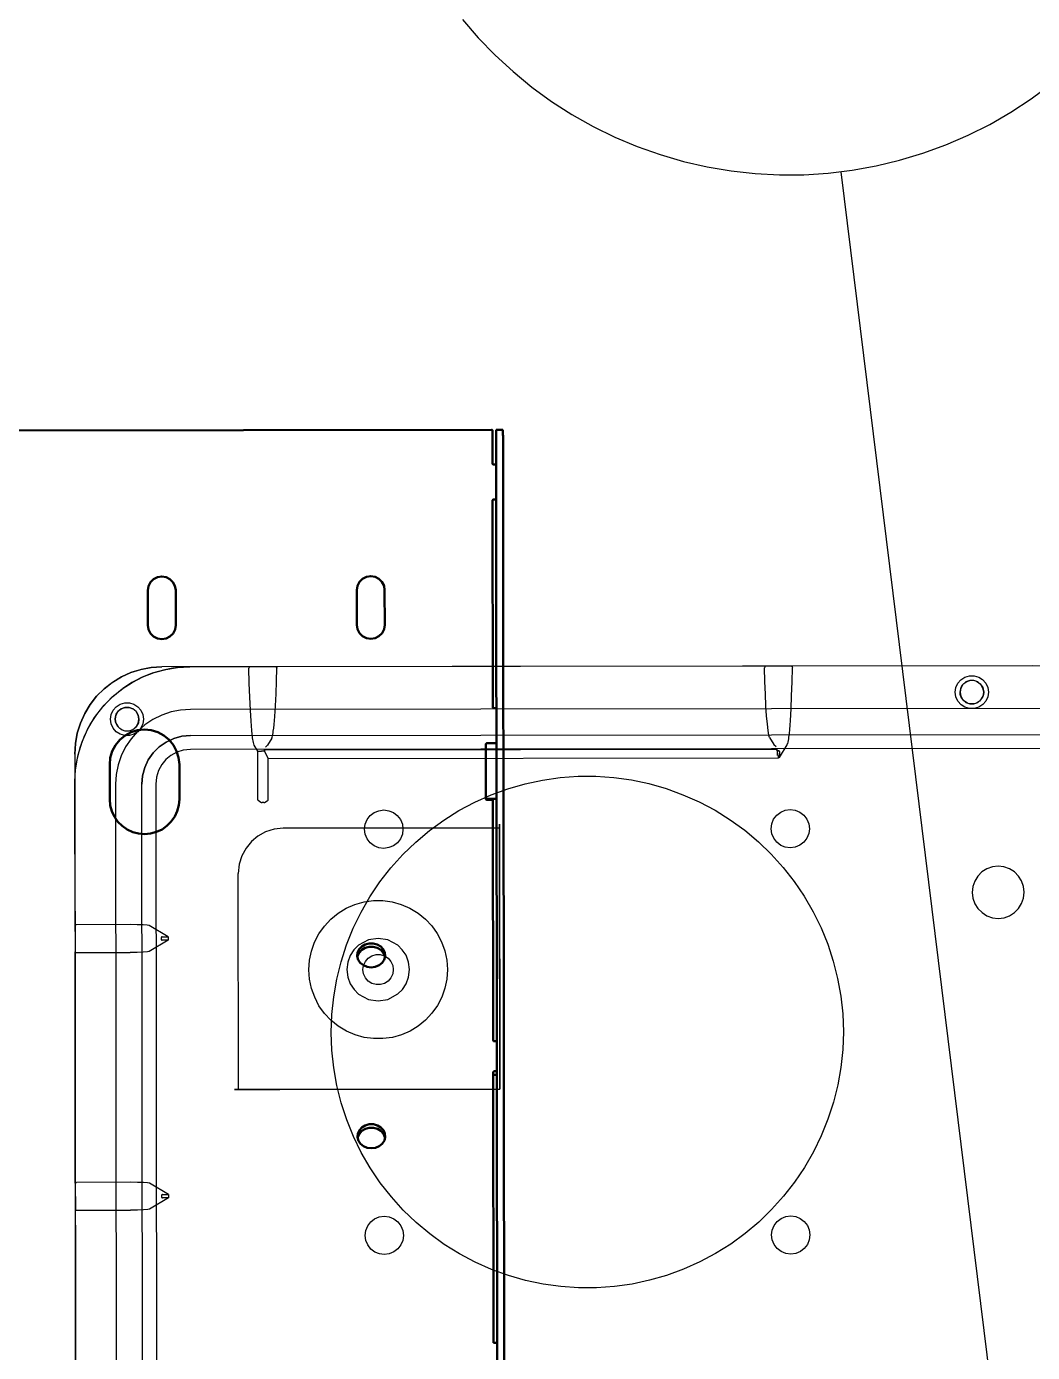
# Model space of a CAD drawing. Header units: feet. Extents: x -99009 to 3252343, y -11094690 to 9035152.
# Drawn here: x 2421277.8 to 2421566.5, y -1922527.7 to -1922146.9 of the extents above; entities that cross this region are included whole.
import ezdxf

# ---------------------------------------------------------------- set-up
doc = ezdxf.new("R2010")
doc.units = ezdxf.units.FT
doc.layers.add('1', color=1, linetype='Continuous')

# ---------------------------------------------------------------- blocks, each defined once
blk = doc.blocks.new('GG')
at = {"color": 7, "linetype": 'Continuous', "lineweight": 50}
for p, q in [((666.1, 332.947), (666.1, 340.617)), ((660.8, 338.432), (661.153, 338.432)), ((661.204, 338.432), (661.3, 338.432)), ((663.3, 337.882), (663.8, 337.882)), ((661.153, 337.432), (660.8, 337.432)), ((661.3, 337.432), (661.204, 337.432)), ((663.8, 337.482), (663.3, 337.482)), ((663.3, 334.882), (663.8, 334.882)), ((663.8, 334.483), (663.3, 334.483)), ((660.786, 332.947), (660.786, 333.017)), ((660.798, 333.032), (661.153, 333.032)), ((660.8, 332.982), (660.8, 333.032)), ((661.204, 333.032), (661.585, 333.032)), ((661.6, 332.882), (661.6, 333.017)), ((649.797, 332.882), (661.752, 332.882)), ((652.991, 332.932), (656.875, 332.932)), ((652.991, 332.882), (652.991, 332.932)), ((656.838, 332.917), (656.838, 332.882)), ((656.888, 332.917), (656.888, 332.882)), ((657.321, 332.882), (657.321, 332.917)), ((657.334, 332.932), (660.772, 332.932)), ((662.1, 332.917), (662.1, 332.882)), ((665.085, 332.932), (662.115, 332.932)), ((662.502, 332.882), (665.95, 332.882)), ((665.1, 332.882), (665.1, 332.917)), ((665.6, 332.917), (665.6, 332.882)), ((666.085, 332.932), (665.615, 332.932)), ((666.1, 332.882), (666.1, 332.782)), ((661.752, 332.782), (649.797, 332.782)), ((665.95, 332.782), (662.502, 332.782))]:
    blk.add_line(p, q, dxfattribs=at)
at = {"color": 7, "linetype": 'Continuous', "lineweight": 25}
for p, q in [((661.45, 338.932), (643.2, 338.932)), ((661.45, 338.932), (643.2, 338.932)), ((661.05, 338.932), (643.6, 338.932)), ((649.738, 338.932), (654.912, 338.932)), ((654.9, 338.915), (654.9, 338.139)), ((655.288, 338.932), (654.912, 338.932)), ((655.288, 338.932), (658.612, 338.932)), ((655.3, 338.139), (655.3, 338.915)), ((658.6, 338.915), (658.6, 338.139)), ((658.988, 338.932), (658.612, 338.932)), ((659, 338.139), (659, 338.915)), ((661.05, 338.932), (661.05, 338.932)), ((661.45, 338.932), (661.45, 338.932)), ((661.015, 338.347), (643.635, 338.347)), ((661.015, 338.347), (643.635, 338.347)), ((661.015, 338.347), (661.015, 338.347)), ((661.95, 338.42), (661.95, 338.42)), ((661.95, 338.352), (661.95, 338.352)), ((662.477, 338.111), (662.392, 338.241)), ((643.635, 337.972), (661.015, 337.972)), ((643.635, 337.972), (661.015, 337.972)), ((661.015, 337.972), (661.015, 337.972)), ((661.95, 338.012), (661.95, 338.012)), ((661.017, 337.772), (643.633, 337.772)), ((655.074, 337.595), (654.913, 337.867)), ((655.125, 337.595), (655.287, 337.867)), ((658.774, 337.595), (658.613, 337.867)), ((658.825, 337.595), (658.987, 337.867)), ((661.95, 337.945), (661.95, 337.945)), ((655.074, 337.595), (655.075, 337.682)), ((655.125, 337.595), (655.075, 337.595)), ((655.112, 337.694), (655.088, 337.694)), ((655.124, 337.682), (655.125, 337.595)), ((658.774, 337.595), (658.775, 337.682)), ((658.825, 337.595), (658.774, 337.595)), ((658.812, 337.694), (658.788, 337.694)), ((658.824, 337.682), (658.825, 337.595)), ((662.7, 337.682), (662.7, 337.682)), ((662.7, 313.182), (662.7, 337.682)), ((662.7, 325.182), (662.7, 337.682)), ((661.515, 314.84), (661.515, 337.274)), ((661.715, 337.272), (661.715, 337.272)), ((661.715, 337.272), (661.715, 314.842)), ((661.715, 337.272), (661.715, 314.842)), ((662.09, 337.272), (662.09, 337.272)), ((662.09, 314.842), (662.09, 337.272)), ((662.09, 314.842), (662.09, 337.272)), ((662.7, 337.282), (662.7, 337.282)), ((662.7, 314.832), (662.7, 337.282)), ((662.7, 336.42), (662.7, 337.282)), ((656.631, 336.589), (656.631, 336.644)), ((656.631, 332.839), (656.631, 336.589)), ((656.631, 336.589), (659.734, 336.589)), ((660.753, 336.256), (660.75, 336.245)), ((660.774, 336.293), (660.753, 336.255)), ((660.797, 336.307), (661.49, 336.307)), ((661.487, 336.235), (661.489, 336.254)), ((661.49, 336.307), (661.489, 336.254)), ((661.49, 336.307), (661.574, 336.358)), ((662.7, 336.044), (662.7, 336.42)), ((660.75, 336.219), (660.75, 336.246)), ((660.75, 336.219), (660.753, 336.209)), ((660.753, 336.209), (660.774, 336.171)), ((660.797, 336.157), (661.377, 336.157)), ((661.489, 336.209), (661.378, 336.157)), ((661.378, 328.832), (661.378, 336.157)), ((661.489, 336.211), (661.487, 336.23)), ((661.489, 336.209), (661.489, 336.211)), ((661.489, 336.209), (661.493, 336.208)), ((661.51, 336.218), (661.51, 328.847)), ((661.577, 336.165), (661.546, 336.196)), ((661.677, 336.105), (661.577, 336.165)), ((656.631, 335.997), (656.631, 332.839)), ((660.381, 332.839), (660.381, 335.941)), ((662.7, 329.02), (662.7, 336.044)), ((657.45, 335.257), (657.45, 335.257)), ((660.367, 334.774), (660.367, 334.774)), ((654.258, 334.499), (654.258, 334.499)), ((654.808, 334.499), (654.808, 334.499)), ((660.367, 334.224), (660.367, 334.224)), ((656.631, 332.839), (656.631, 332.839)), ((660.381, 332.839), (656.631, 332.839)), ((656.631, 332.839), (659.79, 332.839)), ((660.437, 332.839), (660.381, 332.839)), ((662.7, 328.644), (662.7, 329.02)), ((654.533, 328.941), (654.533, 328.941)), ((661.418, 328.832), (661.378, 328.832)), ((661.378, 328.832), (661.387, 328.832)), ((661.387, 328.819), (661.387, 328.832)), ((661.387, 328.832), (661.418, 328.832)), ((661.493, 328.857), (661.418, 328.845)), ((661.418, 328.846), (661.475, 328.846)), ((661.418, 328.832), (661.418, 328.845)), ((661.487, 328.832), (661.487, 328.833)), ((661.577, 328.9), (661.546, 328.869)), ((661.677, 328.96), (661.577, 328.9)), ((660.092, 328.665), (660.092, 328.665)), ((660.642, 328.665), (660.642, 328.665)), ((661.387, 328.819), (661.573, 328.707)), ((661.475, 328.819), (661.388, 328.819)), ((662.7, 323.47), (662.7, 328.644)), ((654.533, 328.391), (654.533, 328.391)), ((669.799, 327.927), (648.658, 325.348)), ((657.45, 327.907), (657.45, 327.907)), ((662.325, 326.295), (662.325, 326.295)), ((662.325, 326.227), (662.325, 326.227)), ((659.45, 326.056), (659.45, 326.056)), ((662.325, 325.887), (662.325, 325.887)), ((662.325, 325.82), (662.325, 325.82)), ((659.45, 325.309), (659.45, 325.309))]:
    blk.add_line(p, q, dxfattribs=at)
for points in [[(654.912, 338.932), (654.909, 338.932), (654.906, 338.93), (654.903, 338.927), (654.901, 338.922), (654.9, 338.915)], [(655.288, 338.932), (655.291, 338.932), (655.293, 338.93), (655.296, 338.927), (655.299, 338.922), (655.3, 338.915)], [(658.612, 338.932), (658.609, 338.932), (658.606, 338.93), (658.603, 338.927), (658.601, 338.922), (658.6, 338.915)], [(658.988, 338.932), (658.991, 338.932), (658.993, 338.93), (658.996, 338.927), (658.999, 338.922), (659, 338.915)], [(658.988, 338.932), (661.032, 338.932), (661.05, 338.932)], [(661.05, 338.932), (661.222, 338.923), (661.393, 338.896), (661.56, 338.852), (661.721, 338.79), (661.875, 338.711), (662.02, 338.617), (662.154, 338.509), (662.276, 338.387), (662.385, 338.252), (662.479, 338.107), (662.557, 337.953), (662.619, 337.792), (662.664, 337.625), (662.691, 337.455), (662.7, 337.282)], [(661.05, 338.932), (661.245, 338.921), (661.438, 338.886), (661.625, 338.829), (661.804, 338.75), (661.973, 338.65), (662.129, 338.531), (662.269, 338.394), (662.392, 338.241)], [(662.7, 337.682), (662.691, 337.833), (662.663, 337.981), (662.619, 338.125), (662.557, 338.263), (662.479, 338.392), (662.385, 338.511), (662.279, 338.618), (662.16, 338.711), (662.031, 338.789), (661.893, 338.851), (661.749, 338.896), (661.601, 338.923), (661.45, 338.932)], [(661.45, 338.932), (661.6, 338.923), (661.749, 338.896), (661.893, 338.851), (662.031, 338.789), (662.16, 338.711), (662.279, 338.618), (662.385, 338.511), (662.479, 338.393), (662.556, 338.263), (662.619, 338.126), (662.663, 337.982), (662.691, 337.833), (662.7, 337.682)], [(662.09, 337.272), (662.081, 337.413), (662.053, 337.551), (662.008, 337.684), (661.946, 337.81), (661.868, 337.927), (661.775, 338.033), (661.669, 338.125), (661.552, 338.203), (661.426, 338.265), (661.293, 338.311), (661.155, 338.338), (661.015, 338.347)], [(662.09, 337.272), (662.081, 337.413), (662.053, 337.551), (662.008, 337.684), (661.946, 337.81), (661.868, 337.927), (661.775, 338.033), (661.669, 338.125), (661.552, 338.203), (661.426, 338.265), (661.293, 338.311), (661.155, 338.338), (661.015, 338.347)], [(661.95, 337.945), (661.883, 337.954), (661.821, 337.983), (661.77, 338.027), (661.734, 338.084), (661.715, 338.148), (661.715, 338.216), (661.734, 338.281), (661.77, 338.338), (661.821, 338.382), (661.883, 338.41), (661.95, 338.42)], [(661.95, 337.945), (661.883, 337.954), (661.821, 337.983), (661.77, 338.027), (661.734, 338.084), (661.715, 338.148), (661.715, 338.216), (661.734, 338.281), (661.77, 338.338), (661.821, 338.382), (661.883, 338.41), (661.95, 338.42)], [(661.785, 338.139), (661.78, 338.182), (661.785, 338.224), (661.796, 338.256), (661.815, 338.286), (661.844, 338.315), (661.877, 338.336), (661.913, 338.348), (661.95, 338.353)], [(661.95, 338.352), (661.892, 338.342), (661.84, 338.312), (661.803, 338.267), (661.782, 338.212), (661.782, 338.153), (661.803, 338.097), (661.84, 338.052), (661.892, 338.022), (661.95, 338.012)], [(661.95, 338.42), (662.017, 338.41), (662.078, 338.382), (662.129, 338.338), (662.166, 338.281), (662.185, 338.216), (662.185, 338.149), (662.166, 338.084), (662.129, 338.027), (662.078, 337.982), (662.017, 337.955), (661.95, 337.945)], [(661.95, 338.42), (662.017, 338.41), (662.078, 338.382), (662.129, 338.338), (662.166, 338.281), (662.185, 338.216), (662.185, 338.149), (662.166, 338.084), (662.129, 338.027), (662.078, 337.982), (662.017, 337.955), (661.95, 337.945)], [(661.95, 338.012), (662.008, 338.023), (662.059, 338.052), (662.097, 338.097), (662.117, 338.153), (662.117, 338.212), (662.097, 338.267), (662.059, 338.313), (662.008, 338.342), (661.95, 338.352)], [(661.95, 338.352), (661.986, 338.348), (662.022, 338.336), (662.056, 338.315), (662.084, 338.286), (662.102, 338.259), (662.115, 338.225), (662.12, 338.182), (662.114, 338.139)], [(654.913, 337.867), (654.908, 337.894), (654.904, 337.954), (654.901, 338.039), (654.9, 338.139)], [(655.287, 337.867), (655.292, 337.898), (655.296, 337.953), (655.299, 338.041), (655.3, 338.139)], [(658.613, 337.867), (658.608, 337.894), (658.603, 337.954), (658.601, 338.039), (658.6, 338.139)], [(658.987, 337.867), (658.992, 337.898), (658.996, 337.953), (658.999, 338.041), (659, 338.139)], [(661.715, 337.272), (661.704, 337.394), (661.672, 337.512), (661.621, 337.622), (661.551, 337.722), (661.465, 337.809), (661.365, 337.878), (661.254, 337.93), (661.136, 337.962), (661.015, 337.972)], [(661.015, 337.972), (661.136, 337.962), (661.254, 337.93), (661.365, 337.879), (661.465, 337.809), (661.551, 337.722), (661.621, 337.622), (661.673, 337.512), (661.704, 337.394), (661.715, 337.272)], [(661.95, 338.012), (661.898, 338.02), (661.848, 338.046), (661.809, 338.087), (661.785, 338.139)], [(662.114, 338.139), (662.092, 338.09), (662.054, 338.048), (662.004, 338.021), (661.95, 338.012)], [(662.548, 337.975), (662.503, 338.065), (662.477, 338.111)], [(662.7, 337.282), (662.695, 337.407), (662.682, 337.526), (662.66, 337.641), (662.61, 337.819), (662.547, 337.974)], [(661.515, 337.274), (661.505, 337.375), (661.475, 337.47), (661.429, 337.555), (661.369, 337.627), (661.297, 337.686), (661.212, 337.733), (661.118, 337.762), (661.017, 337.772)], [(655.088, 337.694), (655.085, 337.694), (655.082, 337.693), (655.08, 337.692), (655.078, 337.69), (655.076, 337.686), (655.075, 337.682)], [(655.124, 337.682), (655.124, 337.686), (655.121, 337.69), (655.12, 337.692), (655.118, 337.693), (655.115, 337.694), (655.112, 337.694)], [(658.788, 337.694), (658.785, 337.694), (658.782, 337.693), (658.78, 337.692), (658.778, 337.69), (658.776, 337.686), (658.775, 337.682)], [(658.824, 337.682), (658.824, 337.686), (658.822, 337.69), (658.82, 337.692), (658.817, 337.693), (658.815, 337.694), (658.812, 337.694)], [(656.631, 336.644), (656.631, 336.622), (656.631, 336.579), (656.631, 336.516), (656.631, 336.436), (656.631, 336.34), (656.631, 336.232), (656.631, 336.116), (656.631, 335.996)], [(660.381, 335.941), (660.368, 336.073), (660.329, 336.196), (660.269, 336.306), (660.192, 336.399), (660.098, 336.477), (659.988, 336.537), (659.866, 336.575), (659.734, 336.589)], [(660.774, 336.293), (660.783, 336.305), (660.797, 336.307)], [(661.489, 336.254), (661.489, 336.254), (661.489, 336.254)], [(661.574, 336.358), (661.611, 336.37), (661.682, 336.381), (661.786, 336.393), (661.919, 336.403), (662.079, 336.412), (662.262, 336.42), (662.464, 336.427), (662.679, 336.432)], [(662.7, 336.42), (662.699, 336.422), (662.699, 336.424), (662.698, 336.426), (662.696, 336.427), (662.69, 336.43), (662.68, 336.432)], [(660.75, 336.219), (660.752, 336.226), (660.753, 336.234), (660.75, 336.246)], [(660.774, 336.171), (660.783, 336.16), (660.797, 336.157)], [(661.489, 336.211), (661.489, 336.211), (661.489, 336.211)], [(661.51, 336.218), (661.51, 336.217), (661.509, 336.216), (661.509, 336.214), (661.508, 336.212), (661.506, 336.211), (661.502, 336.209), (661.493, 336.208)], [(661.677, 336.105), (661.69, 336.099), (661.709, 336.094), (661.73, 336.09), (661.753, 336.086), (661.775, 336.083), (661.821, 336.077), (661.873, 336.071), (661.929, 336.066), (661.987, 336.062), (662.141, 336.053), (662.311, 336.044), (662.492, 336.038), (662.678, 336.033)], [(662.7, 336.044), (662.699, 336.042), (662.699, 336.041), (662.697, 336.039), (662.696, 336.037), (662.688, 336.034), (662.678, 336.033)], [(658.35, 333.589), (658.214, 333.598), (658.082, 333.625), (657.954, 333.671), (657.833, 333.733), (657.723, 333.812), (657.623, 333.904), (657.538, 334.009), (657.468, 334.125), (657.414, 334.25), (657.377, 334.38), (657.359, 334.515), (657.359, 334.65), (657.377, 334.785), (657.414, 334.915), (657.468, 335.04), (657.538, 335.155), (657.623, 335.261), (657.723, 335.353), (657.833, 335.432), (657.954, 335.494), (658.082, 335.539), (658.214, 335.567), (658.35, 335.576)], [(658.35, 335.576), (658.485, 335.567), (658.618, 335.539), (658.746, 335.494), (658.866, 335.431), (658.977, 335.353), (659.076, 335.261), (659.162, 335.155), (659.232, 335.04), (659.286, 334.915), (659.323, 334.784), (659.341, 334.65), (659.341, 334.515), (659.323, 334.38), (659.286, 334.25), (659.232, 334.125), (659.162, 334.009), (659.076, 333.904), (658.977, 333.811), (658.866, 333.733), (658.746, 333.671), (658.618, 333.626), (658.485, 333.598), (658.35, 333.589)], [(657.45, 327.907), (657.193, 327.916), (656.938, 327.943), (656.686, 327.988), (656.437, 328.05), (656.193, 328.129), (655.955, 328.225), (655.724, 328.337), (655.502, 328.466), (655.29, 328.609), (655.088, 328.767), (654.897, 328.939), (654.719, 329.123), (654.554, 329.32), (654.403, 329.527), (654.267, 329.745), (654.147, 329.971), (654.042, 330.206), (653.954, 330.447), (653.884, 330.693), (653.831, 330.944), (653.795, 331.198), (653.777, 331.454), (653.777, 331.711), (653.795, 331.966), (653.831, 332.22), (653.884, 332.472), (653.954, 332.718), (654.042, 332.959), (654.147, 333.193), (654.267, 333.42), (654.403, 333.638), (654.554, 333.845), (654.719, 334.041), (654.897, 334.226), (655.088, 334.397), (655.29, 334.555), (655.502, 334.699), (655.724, 334.827), (655.955, 334.94), (656.193, 335.036), (656.437, 335.115), (656.686, 335.177), (656.938, 335.221), (657.193, 335.248), (657.45, 335.257)], [(657.45, 327.907), (657.193, 327.916), (656.938, 327.943), (656.686, 327.988), (656.437, 328.05), (656.193, 328.129), (655.955, 328.225), (655.724, 328.337), (655.502, 328.466), (655.29, 328.609), (655.088, 328.767), (654.897, 328.939), (654.719, 329.123), (654.554, 329.32), (654.403, 329.527), (654.267, 329.745), (654.147, 329.971), (654.042, 330.206), (653.954, 330.447), (653.884, 330.693), (653.831, 330.944), (653.795, 331.198), (653.777, 331.454), (653.777, 331.711), (653.795, 331.966), (653.831, 332.22), (653.884, 332.472), (653.954, 332.718), (654.042, 332.959), (654.147, 333.193), (654.267, 333.42), (654.403, 333.638), (654.554, 333.845), (654.719, 334.041), (654.897, 334.226), (655.088, 334.397), (655.29, 334.555), (655.502, 334.699), (655.724, 334.827), (655.955, 334.94), (656.193, 335.036), (656.437, 335.115), (656.686, 335.177), (656.938, 335.221), (657.193, 335.248), (657.45, 335.257)], [(657.45, 335.257), (657.706, 335.249), (657.961, 335.221), (658.214, 335.177), (658.463, 335.115), (658.707, 335.036), (658.945, 334.94), (659.175, 334.827), (659.397, 334.699), (659.61, 334.555), (659.812, 334.398), (660.002, 334.226), (660.181, 334.041), (660.346, 333.845), (660.496, 333.637), (660.633, 333.42), (660.753, 333.193), (660.857, 332.959), (660.945, 332.718), (661.016, 332.471), (661.069, 332.221), (661.105, 331.967), (661.123, 331.711), (661.123, 331.454), (661.105, 331.198), (661.069, 330.944), (661.016, 330.693), (660.945, 330.447), (660.857, 330.206), (660.753, 329.971), (660.633, 329.745), (660.496, 329.527), (660.346, 329.32), (660.181, 329.123), (660.002, 328.939), (659.812, 328.767), (659.61, 328.609), (659.397, 328.466), (659.175, 328.338), (658.945, 328.225), (658.707, 328.129), (658.463, 328.05), (658.214, 327.988), (657.961, 327.943), (657.706, 327.916), (657.45, 327.907)], [(657.45, 335.257), (657.706, 335.249), (657.961, 335.221), (658.214, 335.177), (658.463, 335.115), (658.707, 335.036), (658.945, 334.94), (659.175, 334.827), (659.397, 334.699), (659.61, 334.555), (659.812, 334.398), (660.002, 334.226), (660.181, 334.041), (660.346, 333.845), (660.496, 333.637), (660.633, 333.42), (660.753, 333.193), (660.857, 332.959), (660.945, 332.718), (661.016, 332.471), (661.069, 332.221), (661.105, 331.967), (661.123, 331.711), (661.123, 331.454), (661.105, 331.198), (661.069, 330.944), (661.016, 330.693), (660.945, 330.447), (660.857, 330.206), (660.753, 329.971), (660.633, 329.745), (660.496, 329.527), (660.346, 329.32), (660.181, 329.123), (660.002, 328.939), (659.812, 328.767), (659.61, 328.609), (659.397, 328.466), (659.175, 328.338), (658.945, 328.225), (658.707, 328.129), (658.463, 328.05), (658.214, 327.988), (657.961, 327.943), (657.706, 327.916), (657.45, 327.907)], [(658.35, 335.032), (658.242, 335.019), (658.145, 334.983), (658.063, 334.929), (657.999, 334.865), (657.922, 334.72), (657.9, 334.582), (657.922, 334.444), (658, 334.3), (658.064, 334.235), (658.145, 334.182), (658.242, 334.146), (658.35, 334.133)], [(658.35, 334.133), (658.458, 334.146), (658.555, 334.182), (658.636, 334.236), (658.7, 334.3), (658.778, 334.444), (658.799, 334.583), (658.778, 334.721), (658.7, 334.865), (658.636, 334.929), (658.555, 334.983), (658.458, 335.019), (658.35, 335.032)], [(654.258, 334.499), (654.267, 334.57), (654.295, 334.637), (654.338, 334.694), (654.396, 334.737), (654.462, 334.765), (654.533, 334.774), (654.604, 334.765), (654.67, 334.737), (654.728, 334.694), (654.771, 334.637), (654.799, 334.57), (654.808, 334.499)], [(654.258, 334.499), (654.267, 334.57), (654.295, 334.637), (654.338, 334.694), (654.396, 334.737), (654.462, 334.765), (654.533, 334.774), (654.604, 334.765), (654.67, 334.737), (654.728, 334.694), (654.771, 334.637), (654.799, 334.57), (654.808, 334.499)], [(658.35, 334.365), (658.288, 334.374), (658.232, 334.399), (658.185, 334.44), (658.152, 334.492), (658.135, 334.551), (658.135, 334.613), (658.152, 334.673), (658.185, 334.725), (658.232, 334.765), (658.288, 334.791), (658.35, 334.8)], [(658.35, 334.8), (658.411, 334.791), (658.467, 334.765), (658.514, 334.725), (658.548, 334.673), (658.565, 334.613), (658.565, 334.551), (658.548, 334.492), (658.514, 334.44), (658.467, 334.399), (658.411, 334.374), (658.35, 334.365)], [(660.367, 334.224), (660.295, 334.233), (660.229, 334.261), (660.172, 334.305), (660.128, 334.362), (660.101, 334.428), (660.091, 334.499), (660.101, 334.57), (660.128, 334.637), (660.172, 334.694), (660.229, 334.737), (660.295, 334.765), (660.367, 334.774)], [(660.367, 334.224), (660.295, 334.233), (660.229, 334.261), (660.172, 334.305), (660.128, 334.362), (660.101, 334.428), (660.091, 334.499), (660.101, 334.57), (660.128, 334.637), (660.172, 334.694), (660.229, 334.737), (660.295, 334.765), (660.367, 334.774)], [(660.367, 334.774), (660.438, 334.765), (660.504, 334.737), (660.561, 334.694), (660.605, 334.637), (660.632, 334.57), (660.642, 334.499), (660.632, 334.428), (660.605, 334.362), (660.561, 334.305), (660.504, 334.261), (660.438, 334.233), (660.367, 334.224)], [(660.367, 334.774), (660.438, 334.765), (660.504, 334.737), (660.561, 334.694), (660.605, 334.637), (660.632, 334.57), (660.642, 334.499), (660.632, 334.428), (660.605, 334.362), (660.561, 334.305), (660.504, 334.261), (660.438, 334.233), (660.367, 334.224)], [(671.993, 333.358), (671.729, 333.13), (671.478, 332.888), (671.242, 332.632), (671.02, 332.362), (670.815, 332.081), (670.626, 331.788), (670.454, 331.484), (670.3, 331.171), (670.165, 330.85), (670.048, 330.522), (669.951, 330.188), (669.872, 329.848), (669.814, 329.504), (669.775, 329.158), (669.756, 328.81), (669.758, 328.461), (669.779, 328.113), (669.82, 327.767), (669.882, 327.424), (669.963, 327.085), (670.063, 326.751), (670.183, 326.423), (670.321, 326.103), (670.477, 325.792), (670.652, 325.49), (670.843, 325.198), (671.05, 324.918)], [(654.808, 334.499), (654.799, 334.428), (654.771, 334.362), (654.728, 334.305), (654.67, 334.261), (654.604, 334.234), (654.533, 334.224), (654.462, 334.234), (654.396, 334.261), (654.338, 334.305), (654.295, 334.362), (654.267, 334.428), (654.258, 334.499)], [(654.808, 334.499), (654.799, 334.428), (654.771, 334.362), (654.728, 334.305), (654.67, 334.261), (654.604, 334.234), (654.533, 334.224), (654.462, 334.234), (654.396, 334.261), (654.338, 334.305), (654.295, 334.362), (654.267, 334.428), (654.258, 334.499)], [(659.79, 332.839), (659.897, 332.839), (660, 332.839), (660.099, 332.839), (660.188, 332.839), (660.267, 332.839), (660.333, 332.839), (660.384, 332.839), (660.419, 332.839), (660.437, 332.839)], [(661.677, 328.96), (661.711, 328.971), (661.775, 328.982), (661.868, 328.993), (661.987, 329.003), (662.131, 329.012), (662.297, 329.02), (662.48, 329.027), (662.678, 329.032)], [(662.7, 329.02), (662.699, 329.022), (662.699, 329.024), (662.697, 329.026), (662.696, 329.028), (662.688, 329.03), (662.678, 329.032)], [(654.533, 328.391), (654.462, 328.4), (654.395, 328.427), (654.339, 328.471), (654.295, 328.528), (654.267, 328.594), (654.258, 328.666), (654.267, 328.737), (654.295, 328.803), (654.339, 328.86), (654.395, 328.904), (654.462, 328.931), (654.533, 328.94)], [(654.533, 328.391), (654.462, 328.4), (654.395, 328.427), (654.339, 328.471), (654.295, 328.528), (654.267, 328.594), (654.258, 328.666), (654.267, 328.737), (654.295, 328.803), (654.339, 328.86), (654.395, 328.904), (654.462, 328.931), (654.533, 328.94)], [(654.533, 328.941), (654.604, 328.931), (654.671, 328.904), (654.727, 328.86), (654.771, 328.803), (654.799, 328.737), (654.808, 328.666), (654.799, 328.594), (654.771, 328.528), (654.727, 328.471), (654.671, 328.427), (654.604, 328.4), (654.533, 328.391)], [(654.533, 328.941), (654.604, 328.931), (654.671, 328.904), (654.727, 328.86), (654.771, 328.803), (654.799, 328.737), (654.808, 328.666), (654.799, 328.594), (654.771, 328.528), (654.727, 328.471), (654.671, 328.427), (654.604, 328.4), (654.533, 328.391)], [(660.092, 328.666), (660.101, 328.737), (660.128, 328.803), (660.172, 328.86), (660.229, 328.904), (660.295, 328.931), (660.367, 328.94), (660.438, 328.931), (660.504, 328.904), (660.561, 328.86), (660.605, 328.803), (660.632, 328.737), (660.642, 328.666)], [(660.092, 328.666), (660.101, 328.737), (660.128, 328.803), (660.172, 328.86), (660.229, 328.904), (660.295, 328.931), (660.367, 328.94), (660.438, 328.931), (660.504, 328.904), (660.561, 328.86), (660.605, 328.803), (660.632, 328.737), (660.642, 328.666)], [(661.487, 328.833), (661.487, 328.836), (661.486, 328.839), (661.484, 328.841), (661.483, 328.843), (661.478, 328.845), (661.475, 328.845)], [(661.475, 328.819), (661.479, 328.82), (661.482, 328.822), (661.484, 328.824), (661.486, 328.826), (661.487, 328.829), (661.487, 328.832)], [(661.493, 328.857), (661.503, 328.856), (661.508, 328.852), (661.509, 328.849), (661.51, 328.848), (661.51, 328.847), (661.51, 328.847)], [(660.642, 328.666), (660.632, 328.594), (660.605, 328.528), (660.561, 328.471), (660.504, 328.427), (660.438, 328.4), (660.366, 328.39), (660.296, 328.4), (660.229, 328.427), (660.172, 328.471), (660.128, 328.528), (660.101, 328.594), (660.092, 328.666)], [(660.642, 328.666), (660.632, 328.594), (660.605, 328.528), (660.561, 328.471), (660.504, 328.427), (660.438, 328.4), (660.366, 328.39), (660.296, 328.4), (660.229, 328.427), (660.172, 328.471), (660.128, 328.528), (660.101, 328.594), (660.092, 328.666)], [(661.574, 328.707), (661.588, 328.701), (661.608, 328.695), (661.632, 328.691), (661.657, 328.686), (661.682, 328.683), (661.734, 328.677), (661.792, 328.672), (661.854, 328.666), (661.919, 328.662), (662.089, 328.652), (662.277, 328.644), (662.476, 328.637), (662.679, 328.633)], [(662.7, 328.644), (662.699, 328.642), (662.699, 328.641), (662.698, 328.639), (662.696, 328.637), (662.69, 328.634), (662.68, 328.633)], [(662.325, 325.82), (662.258, 325.829), (662.196, 325.858), (662.145, 325.902), (662.109, 325.959), (662.09, 326.023), (662.09, 326.091), (662.109, 326.156), (662.145, 326.213), (662.196, 326.257), (662.258, 326.285), (662.325, 326.295)], [(662.325, 325.82), (662.258, 325.829), (662.196, 325.858), (662.145, 325.902), (662.109, 325.959), (662.09, 326.023), (662.09, 326.091), (662.109, 326.156), (662.145, 326.213), (662.196, 326.257), (662.258, 326.285), (662.325, 326.295)], [(662.325, 325.887), (662.289, 325.891), (662.264, 325.899), (662.257, 325.901), (662.254, 325.903), (662.196, 325.947), (662.176, 325.976), (662.162, 326.006), (662.156, 326.036), (662.155, 326.066), (662.159, 326.094), (662.167, 326.122), (662.2, 326.172), (662.254, 326.212), (662.256, 326.213), (662.264, 326.216), (662.289, 326.224), (662.325, 326.227)], [(662.325, 326.227), (662.267, 326.217), (662.215, 326.187), (662.178, 326.142), (662.157, 326.087), (662.157, 326.028), (662.178, 325.972), (662.215, 325.927), (662.267, 325.897), (662.325, 325.887)], [(662.325, 326.295), (662.392, 326.285), (662.453, 326.257), (662.504, 326.213), (662.541, 326.156), (662.56, 326.091), (662.56, 326.024), (662.541, 325.959), (662.504, 325.902), (662.453, 325.857), (662.392, 325.829), (662.325, 325.82)], [(662.325, 326.295), (662.392, 326.285), (662.453, 326.257), (662.504, 326.213), (662.541, 326.156), (662.56, 326.091), (662.56, 326.024), (662.541, 325.959), (662.504, 325.902), (662.453, 325.857), (662.392, 325.829), (662.325, 325.82)], [(662.325, 325.887), (662.383, 325.898), (662.434, 325.927), (662.472, 325.972), (662.492, 326.028), (662.492, 326.087), (662.472, 326.142), (662.434, 326.188), (662.383, 326.217), (662.325, 326.227)], [(662.325, 326.227), (662.394, 326.213), (662.424, 326.195), (662.45, 326.172), (662.47, 326.146), (662.484, 326.117), (662.492, 326.085), (662.495, 326.052), (662.491, 326.021), (662.481, 325.99), (662.445, 325.938), (662.391, 325.901), (662.325, 325.887)], [(659.45, 326.056), (659.367, 326.047), (659.287, 326.019), (659.217, 325.975), (659.158, 325.915), (659.113, 325.844), (659.085, 325.765), (659.076, 325.682), (659.085, 325.599), (659.113, 325.52), (659.158, 325.449), (659.217, 325.39), (659.287, 325.346), (659.367, 325.318), (659.45, 325.309)], [(659.45, 326.056), (659.367, 326.047), (659.287, 326.019), (659.217, 325.975), (659.158, 325.915), (659.113, 325.844), (659.085, 325.765), (659.076, 325.682), (659.085, 325.599), (659.113, 325.52), (659.158, 325.449), (659.217, 325.39), (659.287, 325.346), (659.367, 325.318), (659.45, 325.309)], [(659.45, 325.309), (659.533, 325.318), (659.612, 325.346), (659.683, 325.39), (659.742, 325.449), (659.787, 325.52), (659.814, 325.599), (659.824, 325.682), (659.814, 325.765), (659.787, 325.844), (659.742, 325.915), (659.683, 325.975), (659.612, 326.019), (659.533, 326.047), (659.45, 326.056)], [(659.45, 325.309), (659.533, 325.318), (659.612, 325.346), (659.683, 325.39), (659.742, 325.449), (659.787, 325.52), (659.814, 325.599), (659.824, 325.682), (659.814, 325.765), (659.787, 325.844), (659.742, 325.915), (659.683, 325.975), (659.612, 326.019), (659.533, 326.047), (659.45, 326.056)]]:
    blk.add_lwpolyline(points, dxfattribs=at)
at = {"color": 7, "linetype": 'Continuous', "lineweight": 50}
for points in [[(660.8, 337.432), (660.713, 337.44), (660.629, 337.462), (660.55, 337.499), (660.478, 337.549), (660.417, 337.611), (660.367, 337.682), (660.33, 337.761), (660.308, 337.846), (660.3, 337.932), (660.308, 338.019), (660.33, 338.103), (660.367, 338.182), (660.417, 338.254), (660.478, 338.315), (660.55, 338.365), (660.629, 338.402), (660.713, 338.425), (660.8, 338.432)], [(661.153, 338.432), (661.159, 338.432), (661.165, 338.432), (661.171, 338.432), (661.177, 338.432), (661.184, 338.432), (661.191, 338.432), (661.197, 338.432), (661.204, 338.432)], [(661.3, 338.432), (661.397, 338.423), (661.491, 338.394), (661.578, 338.348), (661.653, 338.286), (661.715, 338.21), (661.762, 338.124), (661.79, 338.03), (661.8, 337.932), (661.79, 337.835), (661.762, 337.741), (661.715, 337.655), (661.653, 337.579), (661.578, 337.517), (661.491, 337.471), (661.397, 337.442), (661.3, 337.432)], [(663.3, 337.482), (663.238, 337.492), (663.182, 337.521), (663.138, 337.565), (663.11, 337.62), (663.1, 337.682), (663.11, 337.744), (663.138, 337.8), (663.182, 337.844), (663.238, 337.872), (663.3, 337.882)], [(663.8, 337.882), (663.862, 337.872), (663.917, 337.844), (663.962, 337.8), (663.99, 337.744), (664, 337.682), (663.99, 337.62), (663.962, 337.565), (663.917, 337.521), (663.862, 337.492), (663.8, 337.482)], [(661.204, 337.432), (661.197, 337.432), (661.191, 337.432), (661.184, 337.432), (661.177, 337.432), (661.171, 337.432), (661.165, 337.432), (661.159, 337.432), (661.153, 337.432)], [(655.932, 334.484), (655.946, 334.487), (655.994, 334.509), (656.034, 334.546), (656.063, 334.595), (656.078, 334.653), (656.078, 334.712), (656.063, 334.769), (656.034, 334.818), (655.994, 334.855), (655.946, 334.877), (655.932, 334.88)], [(658.53, 334.484), (658.544, 334.487), (658.592, 334.509), (658.632, 334.546), (658.661, 334.595), (658.677, 334.653), (658.677, 334.712), (658.661, 334.769), (658.632, 334.818), (658.592, 334.855), (658.544, 334.877), (658.53, 334.88)], [(663.3, 334.483), (663.238, 334.492), (663.182, 334.521), (663.138, 334.565), (663.11, 334.62), (663.1, 334.682), (663.11, 334.744), (663.138, 334.8), (663.182, 334.844), (663.238, 334.873), (663.3, 334.882)], [(663.8, 334.882), (663.862, 334.873), (663.917, 334.844), (663.962, 334.8), (663.99, 334.744), (664, 334.682), (663.99, 334.62), (663.962, 334.565), (663.917, 334.521), (663.862, 334.492), (663.8, 334.483)], [(660.786, 333.017), (660.786, 333.02), (660.786, 333.023), (660.788, 333.026), (660.789, 333.028), (660.791, 333.03), (660.793, 333.031), (660.796, 333.032), (660.798, 333.032)], [(661.153, 333.032), (661.159, 333.032), (661.165, 333.032), (661.171, 333.032), (661.177, 333.032), (661.184, 333.032), (661.191, 333.032), (661.197, 333.032), (661.204, 333.032)], [(661.585, 333.032), (661.588, 333.032), (661.591, 333.031), (661.593, 333.03), (661.596, 333.028), (661.597, 333.026), (661.599, 333.023), (661.599, 333.02), (661.6, 333.017)], [(656.838, 332.917), (656.838, 332.92), (656.837, 332.923), (656.836, 332.926), (656.834, 332.928), (656.832, 332.93), (656.83, 332.931), (656.828, 332.932), (656.825, 332.932)], [(656.875, 332.932), (656.878, 332.932), (656.88, 332.931), (656.882, 332.93), (656.885, 332.928), (656.886, 332.926), (656.887, 332.923), (656.888, 332.92), (656.888, 332.917)], [(657.321, 332.917), (657.322, 332.92), (657.322, 332.923), (657.323, 332.926), (657.325, 332.928), (657.327, 332.93), (657.329, 332.931), (657.332, 332.932), (657.334, 332.932)], [(660.772, 332.932), (660.775, 332.933), (660.777, 332.933), (660.78, 332.935), (660.782, 332.937), (660.783, 332.939), (660.784, 332.942), (660.785, 332.944), (660.786, 332.947)], [(660.8, 332.882), (660.8, 332.884), (660.8, 332.89), (660.8, 332.899), (660.8, 332.912), (660.8, 332.927), (660.8, 332.944), (660.8, 332.963), (660.8, 332.982)], [(661.752, 332.882), (661.838, 332.882), (661.928, 332.882), (662.02, 332.882), (662.113, 332.882), (662.209, 332.882), (662.306, 332.882), (662.404, 332.882), (662.502, 332.882)], [(662.1, 332.917), (662.1, 332.92), (662.101, 332.923), (662.102, 332.926), (662.104, 332.928), (662.106, 332.93), (662.109, 332.931), (662.112, 332.932), (662.115, 332.932)], [(665.085, 332.932), (665.088, 332.932), (665.09, 332.931), (665.093, 332.93), (665.095, 332.928), (665.097, 332.926), (665.099, 332.923), (665.1, 332.92), (665.1, 332.917)], [(665.6, 332.917), (665.6, 332.92), (665.601, 332.923), (665.602, 332.926), (665.604, 332.928), (665.607, 332.93), (665.609, 332.931), (665.612, 332.932), (665.615, 332.932)], [(665.95, 332.882), (665.979, 332.882), (666.007, 332.882), (666.033, 332.882), (666.056, 332.882), (666.074, 332.882), (666.088, 332.882), (666.097, 332.882), (666.1, 332.882)], [(666.085, 332.932), (666.088, 332.933), (666.091, 332.933), (666.093, 332.935), (666.096, 332.937), (666.097, 332.939), (666.099, 332.942), (666.099, 332.944), (666.1, 332.947)], [(662.502, 332.782), (662.404, 332.782), (662.306, 332.782), (662.209, 332.782), (662.113, 332.782), (662.02, 332.782), (661.928, 332.782), (661.838, 332.782), (661.752, 332.782)], [(666.1, 332.782), (666.097, 332.782), (666.088, 332.782), (666.074, 332.782), (666.056, 332.782), (666.033, 332.782), (666.007, 332.782), (665.979, 332.782), (665.95, 332.782)]]:
    blk.add_lwpolyline(points, dxfattribs=at)
at = {"color": 7, "linetype": 'Continuous', "lineweight": 25}
blk.add_lwpolyline([(661.489, 336.211), (661.489, 336.211)], close=True, dxfattribs=at)
at = {"color": 7, "linetype": 'Continuous', "lineweight": 50}
for points in [[(655.784, 334.682), (655.792, 334.623), (655.814, 334.57), (655.849, 334.526), (655.894, 334.496), (655.944, 334.483), (655.996, 334.487), (656.044, 334.509), (656.084, 334.546), (656.113, 334.595), (656.129, 334.653), (656.129, 334.712), (656.113, 334.769), (656.084, 334.818), (656.044, 334.855), (655.996, 334.877), (655.944, 334.882), (655.894, 334.868), (655.849, 334.839), (655.814, 334.795), (655.792, 334.741)], [(658.382, 334.682), (658.39, 334.623), (658.412, 334.57), (658.447, 334.526), (658.492, 334.496), (658.542, 334.483), (658.594, 334.487), (658.642, 334.509), (658.682, 334.546), (658.712, 334.595), (658.727, 334.653), (658.727, 334.712), (658.712, 334.769), (658.682, 334.818), (658.642, 334.855), (658.594, 334.877), (658.542, 334.882), (658.492, 334.868), (658.447, 334.839), (658.412, 334.795), (658.39, 334.741)]]:
    blk.add_lwpolyline(points, close=True, dxfattribs=at)

msp = doc.modelspace()

# ---------------------------------------------------------------- linework, layer by layer
at = {"layer": '1'}
msp.add_arc((2520410.24778, -1978395.99612), 100000, 84.1346387202, 194.3871675539, dxfattribs=at)

# ---------------------------------------------------------------- block references
at = {"xscale": 20.00000668694215, "yscale": 20.00000668694215, "zscale": 20.00000668694215, "rotation": 90.06505171407352}
msp.add_blockref('GG', (2428085.31376, -1935577.16139), dxfattribs=at)

doc.saveas('drawing.dxf')
